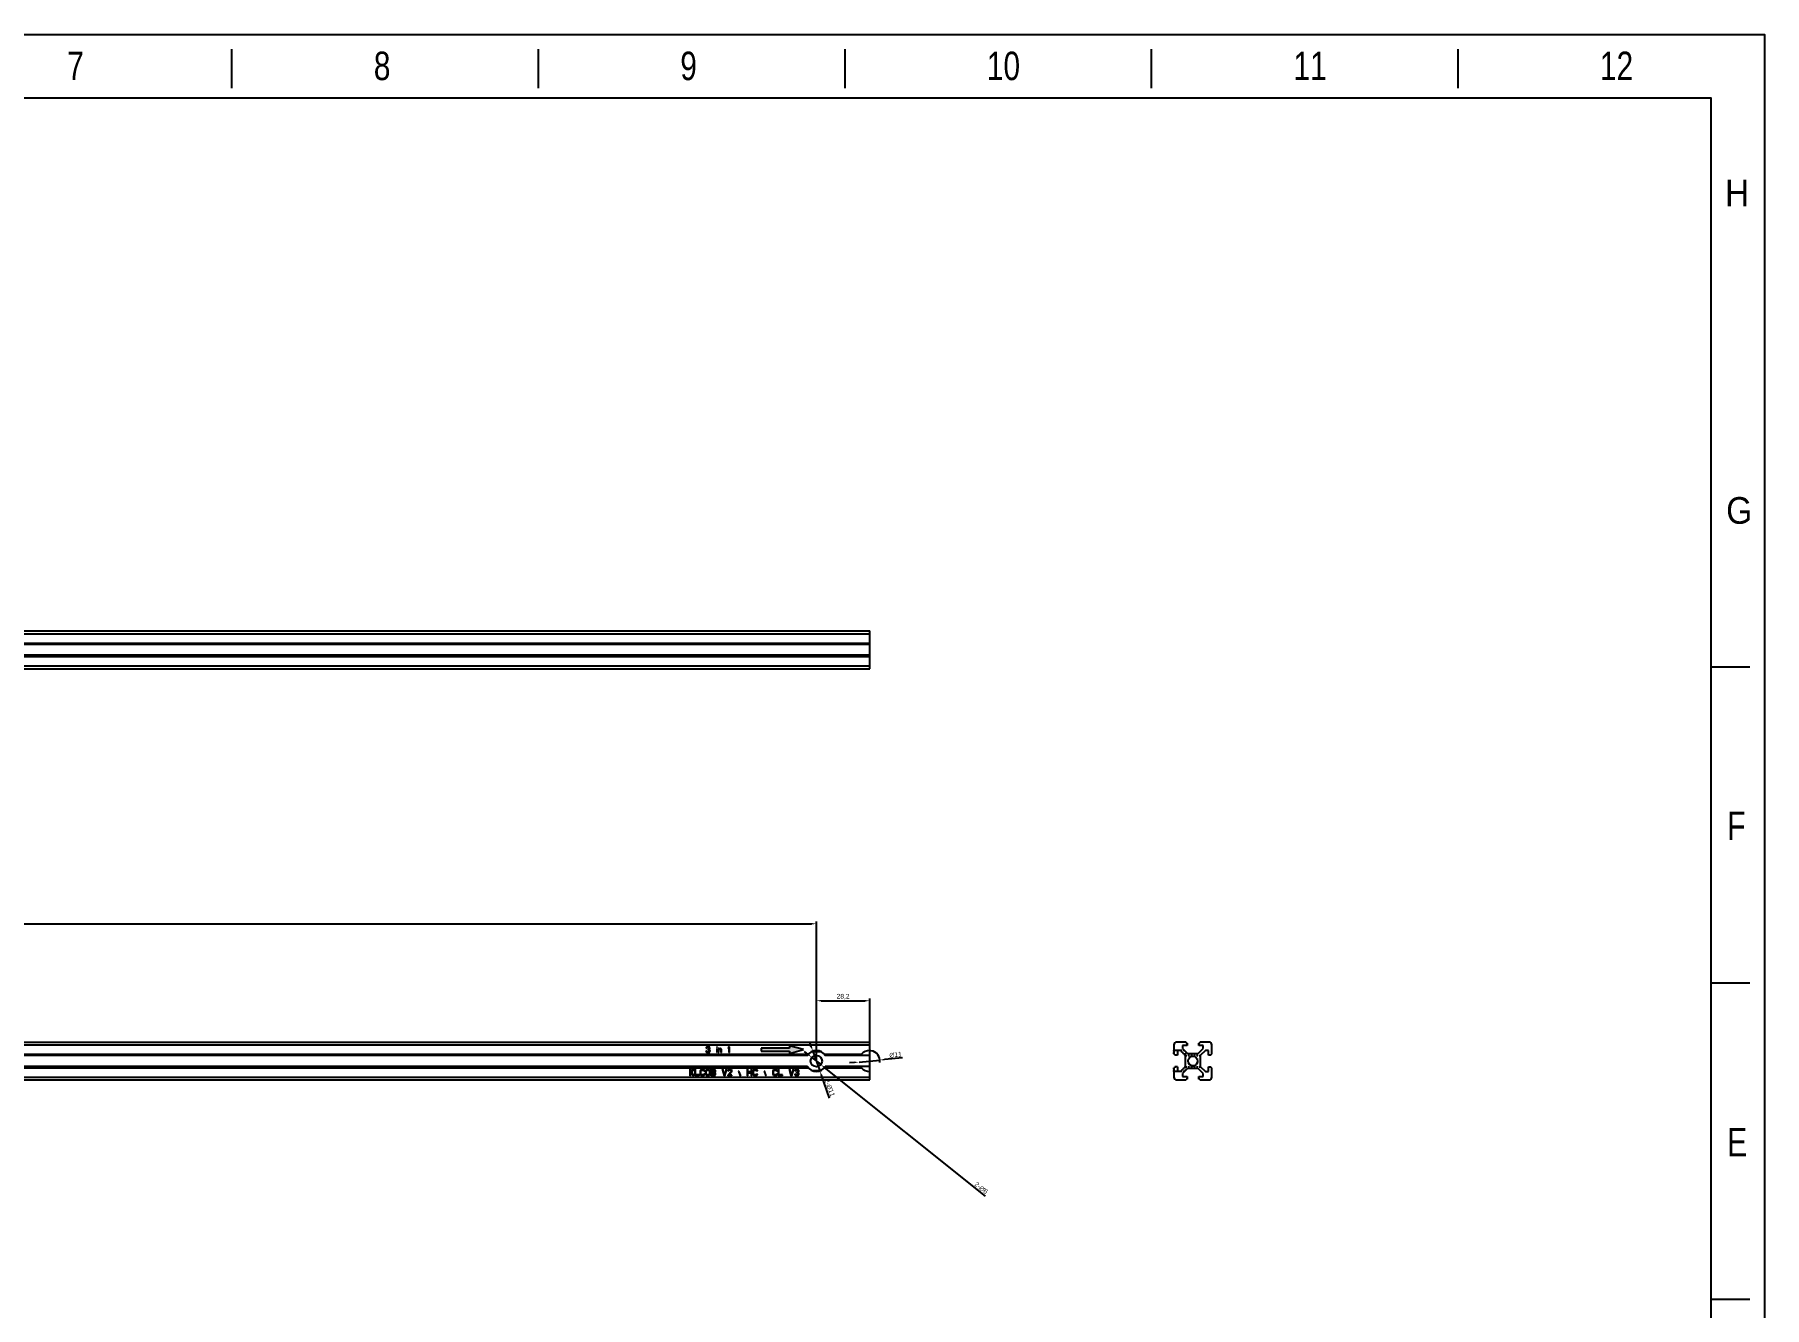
# Model space of a CAD drawing. Header units: millimetres. Extents: x 1927 to 14264, y 1863 to 5555.
# Drawn here: x 7986 to 8898, y 2527 to 3198 of the extents above; entities that cross this region are included whole.
import ezdxf

# ---------------------------------------------------------------- set-up
doc = ezdxf.new("R2010")
doc.units = ezdxf.units.MM
doc.linetypes.add('HIDDEN', pattern=[0.2, 0.1, -0.1])
doc.layers.add('02___PRT_ALL_AXES', color=7, linetype='Continuous')
doc.layers.add('DEFAULT_2', color=8, linetype='HIDDEN')
doc.styles.add('CKSTANDARD', font='arial.ttf')
doc.styles.add('Roamns', font='romans.shx')
doc.styles.get("Standard").update_dxf_attribs({"font": 'arial.ttf'})
doc.dimstyles.new('ISO-25', dxfattribs={"dimtxt": 2.5, "dimasz": 2.5, "dimexe": 1.25, "dimexo": 0.625, "dimtad": 1, "dimtxsty": 'Standard', "dimcen": 2.5, "dimadec": 0, "dimazin": 0, "dimtfac": 1, "dimtmove": 0, "dimatfit": 3, "dimfxl": 1, "dimarcsym": 0})

# ---------------------------------------------------------------- blocks, each defined once
blk = doc.blocks.new('standard template')
for p, q in [((22104, 30728), (22104, 30325)), ((25276, 30728), (25276, 30325)), ((28448, 30728), (28448, 30325)), ((31619, 30728), (31619, 30325)), ((34791, 30728), (34791, 30325)), ((37812, 24334), (37409, 24334)), ((37812, 21062), (37409, 21062)), ((37812, 17790), (37409, 17790))]:
    blk.add_line(p, q)
blk.add_lwpolyline([(37963, 4700), (-97, 4700), (-97, 30879), (37963, 30879)], close=True)
at = {"color": 7}
blk.add_lwpolyline([(456, 6674), (456, 5964), (456, 5254), (456, 30226), (37409, 30226), (37409, 5254)], dxfattribs=at)
at = {"style": 'CKSTANDARD'}
for s, height, width, p in [('7', 295, 0.75, (20403, 30408)), ('8', 295, 0.75, (23575, 30408)), ('9', 295, 0.75, (26746, 30408)), ('10', 294.8, 0.75, (29918, 30408)), ('11', 294.8, 0.75, (33090, 30408)), ('12', 294.8, 0.75, (36261, 30408)), ('H', 276, 0.9, (37555, 29102)), ('G', 276, 0.9, (37567, 25817)), ('F', 295, 0.75, (37578, 22543)), ('E', 295, 0.75, (37578, 19270))]:
    blk.add_text(s, height=height, dxfattribs=dict(at, width=width)).set_placement(p)
at = {"style": 'Roamns'}
for tag, p in [('PAGE_NAME', (27466, 7594)), ('PROJECT_NAME', (27466, 6884)), ('DRAWN_NAME', (27466, 6174)), ('VERSION', (34241, 6174)), ('SELECT_DATA', (27466, 5464)), ('PAGE_NUMBER', (34241, 5464))]:
    blk.add_attdef(tag, p, '', height=285, dxfattribs=at)
blk = doc.blocks.new('*D400')
at = {"color": 0, "lineweight": -2, "transparency": 16777216}
for p, q in [((7447.86, 2657.14), (7447.86, 2730.18)), ((7450.36, 2728.93), (8395.86, 2728.93)), ((8398.36, 2657.14), (8398.36, 2730.18))]:
    blk.add_line(p, q, dxfattribs=at)
at = {"color": 0, "transparency": 16777216}
for points in [[(7450.36, 2729.34), (7450.36, 2728.51), (7447.86, 2728.93)], [(8395.86, 2729.34), (8395.86, 2728.51), (8398.36, 2728.93)]]:
    blk.add_solid(points, dxfattribs=at)
at = {"layer": 'Defpoints', "color": 0, "transparency": 16777216}
for p in [(8398.36, 2728.93), (7447.86, 2656.52), (8398.36, 2656.52)]:
    blk.add_point(p, dxfattribs=at)
at = {"color": 0, "lineweight": 5, "transparency": 16777216, "insert": (7923.11, 2731.05), "char_height": 2.5, "attachment_point": 5}
blk.add_mtext('950,5', dxfattribs=at)
blk = doc.blocks.new('*D401')
at = {"color": 0, "lineweight": -2, "transparency": 16777216}
for p, q in [((8398.36, 2657.14), (8398.36, 2689.57)), ((8400.86, 2688.32), (8424.06, 2688.32)), ((8426.56, 2657.14), (8426.56, 2689.57))]:
    blk.add_line(p, q, dxfattribs=at)
at = {"color": 0, "transparency": 16777216}
for points in [[(8400.86, 2688.74), (8400.86, 2687.9), (8398.36, 2688.32)], [(8424.06, 2688.74), (8424.06, 2687.9), (8426.56, 2688.32)]]:
    blk.add_solid(points, dxfattribs=at)
at = {"layer": 'Defpoints', "color": 0, "transparency": 16777216}
for p in [(8426.56, 2688.32), (8398.36, 2656.52), (8426.56, 2656.52)]:
    blk.add_point(p, dxfattribs=at)
at = {"color": 0, "lineweight": 5, "transparency": 16777216, "insert": (8412.46, 2690.45), "char_height": 2.5, "attachment_point": 5}
blk.add_mtext('28,2', dxfattribs=at)
blk = doc.blocks.new('*D402')
at = {"color": 0, "lineweight": -2, "transparency": 16777216}
for p, q in [((8394.06, 2659.95), (8392.11, 2661.52)), ((8396.01, 2658.39), (8400.7, 2654.65)), ((8487.49, 2585.26), (8402.65, 2653.09))]:
    blk.add_line(p, q, dxfattribs=at)
at = {"color": 0, "transparency": 16777216}
for points in [[(8394.32, 2660.28), (8393.8, 2659.63), (8396.01, 2658.39)], [(8402.91, 2653.41), (8402.39, 2652.76), (8400.7, 2654.65)]]:
    blk.add_solid(points, dxfattribs=at)
at = {"layer": 'Defpoints', "color": 0, "transparency": 16777216}
for p in [(8396.01, 2658.39), (8400.7, 2654.65)]:
    blk.add_point(p, dxfattribs=at)
at = {"color": 0, "lineweight": 5, "transparency": 16777216, "insert": (8485.3, 2589.53), "char_height": 2.5, "attachment_point": 5, "rotation": 321.35949}
blk.add_mtext('2-∅6', dxfattribs=at)
blk = doc.blocks.new('*D403')
at = {"color": 0, "lineweight": -2, "transparency": 16777216}
for p, q in [((8395.68, 2664.06), (8394.84, 2666.41)), ((8396.51, 2661.7), (8400.2, 2651.34)), ((8405.29, 2637), (8401.03, 2648.98))]:
    blk.add_line(p, q, dxfattribs=at)
at = {"color": 0, "transparency": 16777216}
for points in [[(8396.07, 2664.2), (8395.29, 2663.92), (8396.51, 2661.7)], [(8401.42, 2649.12), (8400.64, 2648.84), (8400.2, 2651.34)]]:
    blk.add_solid(points, dxfattribs=at)
at = {"layer": 'Defpoints', "color": 0, "transparency": 16777216}
for p in [(8396.51, 2661.7), (8400.2, 2651.34)]:
    blk.add_point(p, dxfattribs=at)
at = {"color": 0, "lineweight": 5, "transparency": 16777216, "insert": (8405.43, 2642.47), "char_height": 2.5, "attachment_point": 5, "rotation": 289.54869}
blk.add_mtext('2-∅11', dxfattribs=at)
blk = doc.blocks.new('*D406')
at = {"color": 0, "lineweight": -2, "transparency": 16777216}
for p, q in [((8418.39, 2655.76), (8415.9, 2655.52)), ((8420.88, 2656), (8431.83, 2657.04)), ((8443.84, 2658.19), (8434.32, 2657.28))]:
    blk.add_line(p, q, dxfattribs=at)
blk.add_arc((8426.36, 2656.52), 5.5, 352.44536, 81.40517, dxfattribs=at)
at = {"color": 0, "transparency": 16777216}
for points in [[(8418.35, 2656.17), (8418.43, 2655.34), (8420.88, 2656)], [(8434.28, 2657.7), (8434.36, 2656.87), (8431.83, 2657.04)]]:
    blk.add_solid(points, dxfattribs=at)
at = {"layer": 'Defpoints', "color": 0, "transparency": 16777216}
for p in [(8420.88, 2656), (8431.83, 2657.04)]:
    blk.add_point(p, dxfattribs=at)
at = {"color": 0, "lineweight": 5, "transparency": 16777216, "insert": (8440.14, 2659.82), "char_height": 2.5, "attachment_point": 5, "rotation": 5.46713}
blk.add_mtext('∅11', dxfattribs=at)
blk = doc.blocks.new('r6yut')
at = {"color": 30, "linetype": 'Continuous', "true_color": 0xf26722}
for p, q in [((7162.03, 3340.93), (7162.03, 3336.03)), ((7168.43, 3342.43), (7163.53, 3342.43)), ((7166.53, 3340.63), (7166.53, 3338.99)), ((7168.93, 3340.63), (7166.53, 3340.63)), ((7168.43, 3342.43), (7168.43, 3341.93)), ((7168.43, 3341.93), (7168.93, 3341.93)), ((7168.93, 3341.93), (7168.93, 3340.63)), ((7175.13, 3340.63), (7175.13, 3341.93)), ((7175.13, 3341.93), (7175.63, 3341.93)), ((7177.53, 3340.63), (7175.13, 3340.63)), ((7175.63, 3341.93), (7175.63, 3342.43)), ((7180.53, 3342.43), (7175.63, 3342.43)), ((7177.53, 3338.99), (7177.53, 3340.63)), ((7182.03, 3336.03), (7182.03, 3340.93)), ((7165.47, 3337.93), (7162.03, 3337.93)), ((7168.13, 3335.27), (7165.47, 3337.93)), ((7166.53, 3338.99), (7169.19, 3336.33)), ((7168.13, 3329.59), (7168.13, 3335.27)), ((7169.19, 3336.33), (7174.87, 3336.33)), ((7174.87, 3336.33), (7177.53, 3338.99)), ((7178.59, 3337.93), (7175.93, 3335.27)), ((7175.93, 3335.27), (7175.93, 3329.59)), ((7180.23, 3337.93), (7178.59, 3337.93)), ((7180.23, 3335.53), (7180.23, 3337.93)), ((7181.53, 3335.53), (7180.23, 3335.53)), ((7182.03, 3336.03), (7181.53, 3336.03)), ((7181.53, 3336.03), (7181.53, 3335.53)), ((7162.03, 3328.83), (7162.03, 3323.93)), ((7165.47, 3326.93), (7162.03, 3326.93)), ((7163.53, 3322.43), (7168.43, 3322.43)), ((7165.47, 3326.93), (7168.13, 3329.59)), ((7169.19, 3328.53), (7166.53, 3325.87)), ((7166.53, 3325.87), (7166.53, 3324.23)), ((7166.53, 3324.23), (7168.93, 3324.23)), ((7168.93, 3322.93), (7168.43, 3322.93)), ((7168.43, 3322.93), (7168.43, 3322.43)), ((7168.93, 3324.23), (7168.93, 3322.93)), ((7174.87, 3328.53), (7169.19, 3328.53)), ((7177.53, 3325.87), (7174.87, 3328.53)), ((7175.13, 3324.23), (7177.53, 3324.23)), ((7175.13, 3322.93), (7175.13, 3324.23)), ((7175.63, 3322.93), (7175.13, 3322.93)), ((7175.63, 3322.43), (7175.63, 3322.93)), ((7175.63, 3322.43), (7180.53, 3322.43)), ((7175.93, 3329.59), (7178.59, 3326.93)), ((7177.53, 3324.23), (7177.53, 3325.87)), ((7178.59, 3326.93), (7180.23, 3326.93)), ((7180.23, 3329.33), (7181.53, 3329.33)), ((7180.23, 3326.93), (7180.23, 3329.33)), ((7181.53, 3329.33), (7181.53, 3328.83)), ((7181.53, 3328.83), (7182.03, 3328.83)), ((7182.03, 3323.93), (7182.03, 3328.83))]:
    blk.add_line(p, q, dxfattribs=at)
blk.add_circle((7172.03, 3332.43), 2.5, dxfattribs=at)
for centre, start, end in [((7163.53, 3340.93), 90, 180), ((7180.53, 3340.93), 0, 90), ((7163.53, 3323.93), 180, 270), ((7180.53, 3323.93), 270, 0)]:
    blk.add_arc(centre, 1.5, start, end, dxfattribs=at)
at = {"layer": '02___PRT_ALL_AXES', "color": 30, "linetype": 'HIDDEN', "true_color": 0xf26722}
for p, q in [((7162.03, 3336.03), (7162.03, 3337.93)), ((7163.83, 3337.93), (7162.03, 3337.93)), ((7165.47, 3337.93), (7168.13, 3335.27)), ((7167.59, 3337.93), (7165.47, 3337.93)), ((7167.59, 3337.93), (7168.13, 3337.39)), ((7168.13, 3327.47), (7168.13, 3337.39)), ((7168.13, 3335.43), (7176.09, 3335.43)), ((7176.09, 3335.43), (7175.93, 3335.27)), ((7175.93, 3335.27), (7175.93, 3329.59)), ((7162.03, 3326.93), (7162.03, 3328.83)), ((7163.83, 3326.93), (7162.03, 3326.93)), ((7163.83, 3326.93), (7163.83, 3326.93)), ((7168.13, 3329.59), (7165.47, 3326.93)), ((7167.59, 3326.93), (7165.47, 3326.93)), ((7168.13, 3327.47), (7167.59, 3326.93)), ((7168.13, 3329.43), (7176.09, 3329.43)), ((7175.93, 3329.59), (7176.09, 3329.43))]:
    blk.add_line(p, q, dxfattribs=at)
at = {"layer": '02___PRT_ALL_AXES', "color": 30, "linetype": 'Continuous', "true_color": 0xf26722}
for p, q in [((7162.53, 3336.03), (7162.03, 3336.03)), ((7162.53, 3336.03), (7162.53, 3335.53)), ((7163.83, 3335.53), (7162.53, 3335.53)), ((7163.83, 3337.93), (7163.83, 3335.53)), ((7162.53, 3328.83), (7162.03, 3328.83)), ((7162.53, 3329.33), (7162.53, 3328.83)), ((7163.83, 3329.33), (7162.53, 3329.33)), ((7163.83, 3329.33), (7163.83, 3326.93))]:
    blk.add_line(p, q, dxfattribs=at)
at = {"layer": '02___PRT_ALL_AXES', "color": 30, "linetype": 'HIDDEN', "true_color": 0xf26722}
blk.add_circle((7172.03, 3332.43), 2.5, dxfattribs=at)
at = {"layer": 'DEFAULT_2', "color": 30, "linetype": 'HIDDEN', "true_color": 0xf26722}
for p, q in [((7162.03, 3340.38), (7162.13, 3340.38)), ((7162.03, 3339.93), (7162.23, 3339.93)), ((7162.03, 3339.87), (7162.23, 3339.87)), ((7162.03, 3339.74), (7162.23, 3339.74)), ((7162.03, 3339.61), (7162.23, 3339.61)), ((7162.03, 3339.55), (7162.23, 3339.55)), ((7162.03, 3339.48), (7162.23, 3339.48)), ((7162.03, 3339.42), (7162.23, 3339.42)), ((7162.03, 3339.23), (7162.23, 3339.23)), ((7162.03, 3339.18), (7162.13, 3339.18)), ((7162.13, 3336.48), (7162.13, 3340.38)), ((7162.23, 3336.93), (7162.23, 3339.93)), ((7162.03, 3339.1), (7162.23, 3339.1)), ((7162.03, 3338.97), (7162.23, 3338.97)), ((7162.03, 3338.91), (7162.23, 3338.91)), ((7162.03, 3338.85), (7162.23, 3338.85)), ((7162.03, 3338.78), (7162.23, 3338.78)), ((7162.03, 3338.72), (7162.23, 3338.72)), ((7162.03, 3338.65), (7162.23, 3338.65)), ((7162.03, 3338.59), (7162.23, 3338.59)), ((7162.03, 3338.53), (7162.23, 3338.53)), ((7162.03, 3338.46), (7162.23, 3338.46)), ((7162.03, 3338.43), (7162.13, 3338.43)), ((7162.03, 3338.4), (7162.23, 3338.4)), ((7162.03, 3338.34), (7162.23, 3338.34)), ((7162.03, 3338.27), (7162.23, 3338.27)), ((7162.03, 3338.14), (7162.23, 3338.14)), ((7163.83, 3337.93), (7162.03, 3337.93)), ((7162.03, 3337.89), (7162.23, 3337.89)), ((7162.03, 3337.68), (7162.13, 3337.68)), ((7162.03, 3337.63), (7162.23, 3337.63)), ((7162.03, 3337.51), (7162.23, 3337.51)), ((7162.03, 3337.44), (7162.23, 3337.44)), ((7162.03, 3337.38), (7162.23, 3337.38)), ((7162.03, 3337.31), (7162.23, 3337.31)), ((7162.03, 3337.25), (7162.23, 3337.25)), ((7162.03, 3337.12), (7162.23, 3337.12)), ((7162.03, 3337), (7162.23, 3337)), ((7162.03, 3336.93), (7162.23, 3336.93)), ((7162.03, 3336.48), (7162.13, 3336.48)), ((7163.83, 3337.93), (7163.83, 3335.53)), ((7162.03, 3328.13), (7162.13, 3328.13)), ((7162.03, 3328.06), (7162.13, 3328.06)), ((7162.03, 3327.91), (7162.13, 3327.91)), ((7162.03, 3327.83), (7162.13, 3327.83)), ((7162.03, 3327.76), (7162.13, 3327.76)), ((7162.03, 3327.68), (7162.13, 3327.68)), ((7162.03, 3327.61), (7162.13, 3327.61)), ((7162.03, 3327.54), (7162.13, 3327.54)), ((7162.03, 3327.46), (7162.13, 3327.46)), ((7162.03, 3327.31), (7162.13, 3327.31)), ((7162.03, 3327.24), (7162.13, 3327.24)), ((7162.03, 3327.16), (7162.13, 3327.16)), ((7162.03, 3327.09), (7162.13, 3327.09)), ((7162.03, 3327.01), (7162.13, 3327.01)), ((7162.03, 3326.94), (7162.13, 3326.94)), ((7163.83, 3326.93), (7162.03, 3326.93)), ((7162.03, 3326.87), (7162.13, 3326.87)), ((7162.03, 3326.79), (7162.13, 3326.79)), ((7162.03, 3326.72), (7162.13, 3326.72)), ((7162.03, 3326.64), (7162.13, 3326.64)), ((7162.03, 3326.57), (7162.13, 3326.57)), ((7162.03, 3326.49), (7162.13, 3326.49)), ((7162.03, 3326.42), (7162.13, 3326.42)), ((7162.03, 3326.34), (7162.13, 3326.34)), ((7162.03, 3326.27), (7162.13, 3326.27)), ((7162.03, 3326.2), (7162.13, 3326.2)), ((7162.03, 3326.12), (7162.13, 3326.12)), ((7162.03, 3326.05), (7162.13, 3326.05)), ((7162.03, 3325.97), (7162.13, 3325.97)), ((7162.03, 3325.82), (7162.13, 3325.82)), ((7162.03, 3325.75), (7162.13, 3325.75)), ((7162.03, 3325.52), (7162.13, 3325.52)), ((7162.03, 3325.45), (7162.13, 3325.45)), ((7162.03, 3325.3), (7162.13, 3325.3)), ((7162.03, 3325.23), (7162.13, 3325.23)), ((7162.03, 3325.15), (7162.13, 3325.15)), ((7162.03, 3325.08), (7162.13, 3325.08)), ((7162.03, 3325), (7162.13, 3325)), ((7162.03, 3324.93), (7162.13, 3324.93)), ((7162.03, 3324.85), (7162.13, 3324.85)), ((7162.03, 3324.71), (7162.13, 3324.71)), ((7162.03, 3324.63), (7162.13, 3324.63)), ((7162.13, 3324.63), (7162.13, 3328.13)), ((7163.83, 3329.33), (7163.83, 3326.93))]:
    blk.add_line(p, q, dxfattribs=at)
blk = doc.blocks.new('tyfjg')
at = {"color": 30, "linetype": 'Continuous', "true_color": 0xf26722}
for p, q in [((6005.13, 3408.49), (7001.63, 3408.49)), ((6005.13, 3406.99), (7001.63, 3406.99)), ((7001.63, 3388.49), (7001.63, 3408.49)), ((6005.13, 3402.09), (7001.63, 3402.09)), ((6005.13, 3401.59), (7001.63, 3401.59)), ((7001.63, 3401.33), (6005.13, 3401.33)), ((7001.63, 3395.66), (6005.13, 3395.66)), ((6005.13, 3395.39), (7001.63, 3395.39)), ((6005.13, 3394.89), (7001.63, 3394.89)), ((6005.13, 3389.99), (7001.63, 3389.99)), ((6005.13, 3388.49), (7001.63, 3388.49))]:
    blk.add_line(p, q, dxfattribs=at)
blk = doc.blocks.new('ryfhgjmb')
at = {"lineweight": 5, "true_color": 0xf26722}
h = blk.add_hatch(color=30, dxfattribs=at)
h.dxf.hatch_style = 1
h.paths.add_polyline_path([(6917, 3339.74), (6916.75, 3339.87), (6916.32, 3339.93), (6916.19, 3339.93), (6915.75, 3339.87), (6915.5, 3339.74), (6915.25, 3339.48), (6915.19, 3339.23), (6915.5, 3339.23), (6915.63, 3339.42), (6915.82, 3339.55), (6916.13, 3339.61), (6916.38, 3339.61), (6916.69, 3339.55), (6916.88, 3339.42), (6917, 3339.23), (6917, 3339.1), (6916.88, 3338.85), (6916.75, 3338.72), (6916.38, 3338.59), (6916.13, 3338.59), (6916.13, 3338.34), (6916.38, 3338.34), (6916.75, 3338.27), (6916.94, 3338.14), (6917.07, 3337.89), (6917.07, 3337.63), (6917, 3337.51), (6916.88, 3337.38), (6916.75, 3337.31), (6916.44, 3337.25), (6916.07, 3337.25), (6915.75, 3337.31), (6915.63, 3337.38), (6915.5, 3337.51), (6915.44, 3337.63), (6915.13, 3337.63), (6915.19, 3337.44), (6915.32, 3337.25), (6915.5, 3337.12), (6915.75, 3337), (6916, 3336.93), (6916.5, 3336.93), (6916.75, 3337), (6917, 3337.12), (6917.19, 3337.25), (6917.32, 3337.44), (6917.38, 3337.63), (6917.38, 3337.89), (6917.32, 3338.14), (6917.19, 3338.34), (6916.88, 3338.46), (6917.13, 3338.65), (6917.25, 3338.85), (6917.32, 3339.1), (6917.32, 3339.23), (6917.25, 3339.48)])
h.paths.add_polyline_path([(6921.19, 3339.93), (6920.88, 3339.93), (6920.88, 3339.61), (6921.19, 3339.61)])
h.paths.add_polyline_path([(6921.19, 3338.97), (6920.88, 3338.97), (6920.88, 3336.93), (6921.19, 3336.93)])
h.paths.add_polyline_path([(6922.13, 3338.53), (6922.32, 3338.65), (6922.57, 3338.72), (6922.82, 3338.65), (6922.94, 3338.59), (6923.07, 3338.46), (6923.13, 3338.14), (6923.13, 3336.93), (6923.44, 3336.93), (6923.44, 3338.14), (6923.38, 3338.46), (6923.32, 3338.65), (6923.19, 3338.78), (6923, 3338.91), (6922.82, 3338.97), (6922.57, 3338.97), (6922.32, 3338.91), (6922.13, 3338.78), (6922, 3338.65), (6922, 3338.97), (6921.69, 3338.97), (6921.69, 3336.93), (6922, 3336.93), (6922, 3338.4)])
h.paths.add_polyline_path([(6927.69, 3339.93), (6927.32, 3339.93), (6926.94, 3339.48), (6926.94, 3338.97), (6927.32, 3339.42), (6927.32, 3336.93), (6927.69, 3336.93)])
h = blk.add_hatch(color=30, dxfattribs=at)
h.dxf.hatch_style = 1
h.paths.add_polyline_path([(6944.35, 3339.18), (6944.35, 3337.68), (6959.35, 3337.68), (6959.35, 3336.48), (6966.63, 3338.43), (6959.35, 3340.38), (6959.35, 3339.18)])
h = blk.add_hatch(color=30, dxfattribs=at)
h.dxf.hatch_style = 1
h.paths.add_polyline_path([(6907.43, 3326.34), (6908.36, 3324.63), (6908.86, 3324.63), (6907.74, 3326.72), (6908.86, 3328.13), (6908.36, 3328.13), (6907, 3326.42), (6907, 3328.13), (6906.63, 3328.13), (6906.63, 3324.63), (6907, 3324.63), (6907, 3325.82)])
h.paths.add_polyline_path([(6909.73, 3328.13), (6909.36, 3328.13), (6909.36, 3324.63), (6911.59, 3324.63), (6911.59, 3325.08), (6909.73, 3325.08)])
h.paths.add_polyline_path([(6912.45, 3326.94), (6912.52, 3327.24), (6912.64, 3327.46), (6912.83, 3327.61), (6913.07, 3327.68), (6913.63, 3327.68), (6913.88, 3327.61), (6914.07, 3327.46), (6914.13, 3327.24), (6914.5, 3327.24), (6914.44, 3327.61), (6914.19, 3327.91), (6913.94, 3328.06), (6913.63, 3328.13), (6913.07, 3328.13), (6912.76, 3328.06), (6912.52, 3327.91), (6912.27, 3327.61), (6912.14, 3327.31), (6912.08, 3326.94), (6912.08, 3325.82), (6912.14, 3325.45), (6912.27, 3325.15), (6912.52, 3324.85), (6912.76, 3324.71), (6913.07, 3324.63), (6913.63, 3324.63), (6913.94, 3324.71), (6914.19, 3324.85), (6914.44, 3325.15), (6914.5, 3325.52), (6914.13, 3325.52), (6914.07, 3325.3), (6913.88, 3325.15), (6913.63, 3325.08), (6913.07, 3325.08), (6912.83, 3325.15), (6912.64, 3325.3), (6912.52, 3325.52), (6912.45, 3325.82)])
h.paths.add_polyline_path([(6917.47, 3326.94), (6917.41, 3327.31), (6917.29, 3327.61), (6917.04, 3327.91), (6916.79, 3328.06), (6916.48, 3328.13), (6915.99, 3328.13), (6915.68, 3328.06), (6915.43, 3327.91), (6915.18, 3327.61), (6915.06, 3327.31), (6915, 3326.94), (6915, 3325.82), (6915.06, 3325.45), (6915.18, 3325.15), (6915.43, 3324.85), (6915.68, 3324.71), (6915.99, 3324.63), (6916.48, 3324.63), (6916.79, 3324.71), (6917.04, 3324.85), (6917.29, 3325.15), (6917.41, 3325.45), (6917.47, 3325.82)])
h.paths.add_polyline_path([(6915.37, 3326.94), (6915.43, 3327.24), (6915.55, 3327.46), (6915.74, 3327.61), (6915.99, 3327.68), (6916.48, 3327.68), (6916.73, 3327.61), (6916.92, 3327.46), (6917.04, 3327.24), (6917.1, 3326.94), (6917.1, 3325.82), (6917.04, 3325.52), (6916.92, 3325.3), (6916.73, 3325.15), (6916.48, 3325.08), (6915.99, 3325.08), (6915.74, 3325.15), (6915.55, 3325.3), (6915.43, 3325.52), (6915.37, 3325.82)], flags=16)
h.paths.add_polyline_path([(6920.02, 3326.49), (6920.2, 3326.79), (6920.26, 3327.01), (6920.26, 3327.31), (6920.2, 3327.54), (6920.02, 3327.83), (6919.77, 3328.06), (6919.46, 3328.13), (6917.97, 3328.13), (6917.97, 3324.63), (6919.46, 3324.63), (6919.77, 3324.71), (6920.02, 3324.93), (6920.2, 3325.23), (6920.26, 3325.45), (6920.26, 3325.82), (6920.2, 3326.05), (6920.02, 3326.34), (6919.89, 3326.42)])
h.paths.add_polyline_path([(6918.34, 3326.64), (6918.34, 3327.68), (6919.52, 3327.68), (6919.71, 3327.61), (6919.83, 3327.46), (6919.89, 3327.24), (6919.89, 3327.09), (6919.83, 3326.87), (6919.71, 3326.72), (6919.52, 3326.64)], flags=16)
h.paths.add_polyline_path([(6918.34, 3326.2), (6919.52, 3326.2), (6919.71, 3326.12), (6919.83, 3325.97), (6919.89, 3325.75), (6919.89, 3325.52), (6919.83, 3325.3), (6919.71, 3325.15), (6919.52, 3325.08), (6918.34, 3325.08)], flags=16)
h.paths.add_polyline_path([(6926.21, 3328.13), (6925.84, 3328.13), (6924.97, 3325.08), (6924.11, 3328.13), (6923.73, 3328.13), (6924.73, 3324.63), (6925.22, 3324.63)])
h.paths.add_polyline_path([(6927.39, 3327.68), (6927.7, 3327.76), (6927.95, 3327.76), (6928.26, 3327.68), (6928.44, 3327.54), (6928.57, 3327.31), (6928.57, 3327.16), (6928.44, 3326.87), (6926.71, 3325), (6926.71, 3324.63), (6928.94, 3324.63), (6928.94, 3325), (6927.21, 3325), (6928.75, 3326.64), (6928.88, 3326.87), (6928.94, 3327.16), (6928.94, 3327.31), (6928.88, 3327.61), (6928.63, 3327.91), (6928.38, 3328.06), (6928.01, 3328.13), (6927.76, 3328.13), (6927.33, 3328.06), (6927.08, 3327.91), (6926.83, 3327.61), (6926.77, 3327.31), (6927.08, 3327.31), (6927.21, 3327.54)])
h.paths.add_polyline_path([(6932.6, 3327.01), (6932.41, 3327.01), (6933.34, 3324.63), (6933.53, 3324.63)])
h.paths.add_polyline_path([(6940.53, 3327.46), (6940.72, 3327.61), (6940.96, 3327.68), (6941.52, 3327.68), (6941.77, 3327.61), (6941.96, 3327.46), (6942.02, 3327.24), (6942.39, 3327.24), (6942.33, 3327.61), (6942.08, 3327.91), (6941.83, 3328.06), (6941.52, 3328.13), (6940.96, 3328.13), (6940.65, 3328.06), (6940.41, 3327.91), (6940.16, 3327.61), (6940.03, 3327.31), (6939.97, 3326.94), (6939.97, 3325.82), (6940.03, 3325.45), (6940.16, 3325.15), (6940.41, 3324.85), (6940.65, 3324.71), (6940.96, 3324.63), (6941.52, 3324.63), (6941.83, 3324.71), (6942.08, 3324.85), (6942.33, 3325.15), (6942.39, 3325.52), (6942.02, 3325.52), (6941.96, 3325.3), (6941.77, 3325.15), (6941.52, 3325.08), (6940.96, 3325.08), (6940.72, 3325.15), (6940.53, 3325.3), (6940.41, 3325.52), (6940.34, 3325.82), (6940.34, 3326.94), (6940.41, 3327.24)])
h.paths.add_polyline_path([(6939.48, 3328.13), (6939.11, 3328.13), (6939.11, 3326.72), (6937.37, 3326.72), (6937.37, 3328.13), (6937, 3328.13), (6937, 3324.63), (6937.37, 3324.63), (6937.37, 3326.27), (6939.11, 3326.27), (6939.11, 3324.63), (6939.48, 3324.63)])
h.paths.add_polyline_path([(6946.05, 3327.01), (6945.86, 3327.01), (6946.79, 3324.63), (6946.98, 3324.63)])
h.paths.add_polyline_path([(6953.73, 3328.13), (6953.36, 3328.13), (6953.36, 3324.63), (6955.59, 3324.63), (6955.59, 3325.08), (6953.73, 3325.08)])
h.paths.add_polyline_path([(6952.55, 3327.91), (6952.31, 3328.06), (6952, 3328.13), (6951.44, 3328.13), (6951.13, 3328.06), (6950.88, 3327.91), (6950.63, 3327.61), (6950.51, 3327.31), (6950.45, 3326.94), (6950.45, 3325.82), (6950.51, 3325.45), (6950.63, 3325.15), (6950.88, 3324.85), (6951.13, 3324.71), (6951.44, 3324.63), (6952, 3324.63), (6952.31, 3324.71), (6952.55, 3324.85), (6952.8, 3325.15), (6952.86, 3325.52), (6952.49, 3325.52), (6952.43, 3325.3), (6952.24, 3325.15), (6952, 3325.08), (6951.44, 3325.08), (6951.19, 3325.15), (6951.01, 3325.3), (6950.88, 3325.52), (6950.82, 3325.82), (6950.82, 3326.94), (6950.88, 3327.24), (6951.01, 3327.46), (6951.19, 3327.61), (6951.44, 3327.68), (6952, 3327.68), (6952.24, 3327.61), (6952.43, 3327.46), (6952.49, 3327.24), (6952.86, 3327.24), (6952.8, 3327.61)])
h.paths.add_polyline_path([(6963.9, 3327.91), (6963.65, 3328.06), (6963.21, 3328.13), (6963.09, 3328.13), (6962.66, 3328.06), (6962.41, 3327.91), (6962.16, 3327.61), (6962.1, 3327.31), (6962.41, 3327.31), (6962.53, 3327.54), (6962.72, 3327.68), (6963.03, 3327.76), (6963.28, 3327.76), (6963.59, 3327.68), (6963.77, 3327.54), (6963.9, 3327.31), (6963.9, 3327.16), (6963.77, 3326.87), (6963.65, 3326.72), (6963.28, 3326.57), (6963.03, 3326.57), (6963.03, 3326.27), (6963.28, 3326.27), (6963.65, 3326.2), (6963.83, 3326.05), (6963.96, 3325.75), (6963.96, 3325.45), (6963.9, 3325.3), (6963.77, 3325.15), (6963.65, 3325.08), (6963.34, 3325), (6962.97, 3325), (6962.66, 3325.08), (6962.53, 3325.15), (6962.41, 3325.3), (6962.35, 3325.45), (6962.04, 3325.45), (6962.1, 3325.23), (6962.22, 3325), (6962.41, 3324.85), (6962.66, 3324.71), (6962.91, 3324.63), (6963.4, 3324.63), (6963.65, 3324.71), (6963.9, 3324.85), (6964.08, 3325), (6964.21, 3325.23), (6964.27, 3325.45), (6964.27, 3325.75), (6964.21, 3326.05), (6964.08, 3326.27), (6963.77, 3326.42), (6964.02, 3326.64), (6964.14, 3326.87), (6964.21, 3327.16), (6964.21, 3327.31), (6964.14, 3327.61)])
h.paths.add_polyline_path([(6961.54, 3328.13), (6961.17, 3328.13), (6960.3, 3325.08), (6959.43, 3328.13), (6959.06, 3328.13), (6960.05, 3324.63), (6960.55, 3324.63)])
at = {"color": 30, "linetype": 'Continuous', "true_color": 0xf26722}
for p, q in [((6005.13, 3342.43), (7001.63, 3342.43)), ((6005.13, 3340.93), (7001.63, 3340.93)), ((6915.25, 3339.48), (6915.19, 3339.23)), ((6915.19, 3339.23), (6915.5, 3339.23)), ((6915.5, 3339.74), (6915.25, 3339.48)), ((6915.75, 3339.87), (6915.5, 3339.74)), ((6915.5, 3339.23), (6915.63, 3339.42)), ((6915.63, 3339.42), (6915.82, 3339.55)), ((6916.19, 3339.93), (6915.75, 3339.87)), ((6915.82, 3339.55), (6916.13, 3339.61)), ((6916.13, 3339.61), (6916.38, 3339.61)), ((6916.32, 3339.93), (6916.19, 3339.93)), ((6916.75, 3339.87), (6916.32, 3339.93)), ((6916.38, 3339.61), (6916.69, 3339.55)), ((6916.69, 3339.55), (6916.88, 3339.42)), ((6917, 3339.74), (6916.75, 3339.87)), ((6916.88, 3339.42), (6917, 3339.23)), ((6917.25, 3339.48), (6917, 3339.74)), ((6917, 3339.23), (6917, 3339.1)), ((6917.32, 3339.23), (6917.25, 3339.48)), ((6917.32, 3339.1), (6917.32, 3339.23)), ((6921.19, 3339.93), (6920.88, 3339.93)), ((6920.88, 3339.93), (6920.88, 3339.61)), ((6920.88, 3339.61), (6921.19, 3339.61)), ((6921.19, 3339.61), (6921.19, 3339.93)), ((6927.32, 3339.93), (6926.94, 3339.48)), ((6926.94, 3339.48), (6926.94, 3338.97)), ((6926.94, 3338.97), (6927.32, 3339.42)), ((6927.69, 3339.93), (6927.32, 3339.93)), ((6927.32, 3339.42), (6927.32, 3336.93)), ((6927.69, 3336.93), (6927.69, 3339.93)), ((6959.35, 3339.18), (6944.35, 3339.18)), ((6944.35, 3339.18), (6944.35, 3337.68)), ((6966.63, 3338.43), (6959.35, 3340.38)), ((6959.35, 3340.38), (6959.35, 3339.18)), ((7001.63, 3322.43), (7001.63, 3342.43)), ((6058.09, 3336.03), (6969.27, 3336.03)), ((6058.47, 3335.53), (6968.88, 3335.53)), ((6915.44, 3337.63), (6915.13, 3337.63)), ((6915.13, 3337.63), (6915.19, 3337.44)), ((6915.19, 3337.44), (6915.32, 3337.25)), ((6915.32, 3337.25), (6915.5, 3337.12)), ((6915.5, 3337.51), (6915.44, 3337.63)), ((6915.63, 3337.38), (6915.5, 3337.51)), ((6915.5, 3337.12), (6915.75, 3337)), ((6915.75, 3337.31), (6915.63, 3337.38)), ((6916.07, 3337.25), (6915.75, 3337.31)), ((6915.75, 3337), (6916, 3336.93)), ((6916, 3336.93), (6916.5, 3336.93)), ((6916.44, 3337.25), (6916.07, 3337.25)), ((6916.38, 3338.59), (6916.13, 3338.59)), ((6916.13, 3338.59), (6916.13, 3338.34)), ((6916.13, 3338.34), (6916.38, 3338.34)), ((6916.75, 3338.72), (6916.38, 3338.59)), ((6916.38, 3338.34), (6916.75, 3338.27)), ((6916.75, 3337.31), (6916.44, 3337.25)), ((6916.5, 3336.93), (6916.75, 3337)), ((6916.88, 3338.85), (6916.75, 3338.72)), ((6916.75, 3338.27), (6916.94, 3338.14)), ((6916.88, 3337.38), (6916.75, 3337.31)), ((6916.75, 3337), (6917, 3337.12)), ((6917, 3339.1), (6916.88, 3338.85)), ((6916.88, 3338.46), (6917.13, 3338.65)), ((6917.19, 3338.34), (6916.88, 3338.46)), ((6917, 3337.51), (6916.88, 3337.38)), ((6916.94, 3338.14), (6917.07, 3337.89)), ((6917.07, 3337.63), (6917, 3337.51)), ((6917, 3337.12), (6917.19, 3337.25)), ((6917.07, 3337.89), (6917.07, 3337.63)), ((6917.13, 3338.65), (6917.25, 3338.85)), ((6917.32, 3338.14), (6917.19, 3338.34)), ((6917.19, 3337.25), (6917.32, 3337.44)), ((6917.25, 3338.85), (6917.32, 3339.1)), ((6917.38, 3337.89), (6917.32, 3338.14)), ((6917.32, 3337.44), (6917.38, 3337.63)), ((6917.38, 3337.63), (6917.38, 3337.89)), ((6921.19, 3338.97), (6920.88, 3338.97)), ((6920.88, 3338.97), (6920.88, 3336.93)), ((6920.88, 3336.93), (6921.19, 3336.93)), ((6921.19, 3336.93), (6921.19, 3338.97)), ((6922, 3338.97), (6921.69, 3338.97)), ((6921.69, 3338.97), (6921.69, 3336.93)), ((6921.69, 3336.93), (6922, 3336.93)), ((6922, 3338.65), (6922, 3338.97)), ((6922.13, 3338.78), (6922, 3338.65)), ((6922, 3338.4), (6922.13, 3338.53)), ((6922, 3336.93), (6922, 3338.4)), ((6922.32, 3338.91), (6922.13, 3338.78)), ((6922.13, 3338.53), (6922.32, 3338.65)), ((6922.57, 3338.97), (6922.32, 3338.91)), ((6922.32, 3338.65), (6922.57, 3338.72)), ((6922.82, 3338.97), (6922.57, 3338.97)), ((6922.57, 3338.72), (6922.82, 3338.65)), ((6923, 3338.91), (6922.82, 3338.97)), ((6922.82, 3338.65), (6922.94, 3338.59)), ((6922.94, 3338.59), (6923.07, 3338.46)), ((6923.19, 3338.78), (6923, 3338.91)), ((6923.07, 3338.46), (6923.13, 3338.14)), ((6923.13, 3338.14), (6923.13, 3336.93)), ((6923.13, 3336.93), (6923.44, 3336.93)), ((6923.32, 3338.65), (6923.19, 3338.78)), ((6923.38, 3338.46), (6923.32, 3338.65)), ((6923.44, 3338.14), (6923.38, 3338.46)), ((6923.44, 3336.93), (6923.44, 3338.14)), ((6927.32, 3336.93), (6927.69, 3336.93)), ((6944.35, 3337.68), (6959.35, 3337.68)), ((6959.35, 3336.48), (6966.63, 3338.43)), ((6959.35, 3337.68), (6959.35, 3336.48)), ((7001.63, 3335.27), (6978.14, 3335.27)), ((6005.13, 3323.93), (7001.63, 3323.93)), ((6005.13, 3322.43), (7001.63, 3322.43)), ((6058.09, 3328.83), (6969.27, 3328.83)), ((6058.47, 3329.33), (6968.88, 3329.33)), ((6907, 3328.13), (6906.63, 3328.13)), ((6906.63, 3328.13), (6906.63, 3324.63)), ((6906.63, 3324.63), (6907, 3324.63)), ((6908.36, 3328.13), (6907, 3326.42)), ((6907, 3326.42), (6907, 3328.13)), ((6907, 3325.82), (6907.43, 3326.34)), ((6907, 3324.63), (6907, 3325.82)), ((6907.43, 3326.34), (6908.36, 3324.63)), ((6907.74, 3326.72), (6908.86, 3328.13)), ((6908.86, 3324.63), (6907.74, 3326.72)), ((6908.86, 3328.13), (6908.36, 3328.13)), ((6908.36, 3324.63), (6908.86, 3324.63)), ((6909.73, 3328.13), (6909.36, 3328.13)), ((6909.36, 3328.13), (6909.36, 3324.63)), ((6909.36, 3324.63), (6911.59, 3324.63)), ((6909.73, 3325.08), (6909.73, 3328.13)), ((6911.59, 3325.08), (6909.73, 3325.08)), ((6911.59, 3324.63), (6911.59, 3325.08)), ((6912.14, 3327.31), (6912.08, 3326.94)), ((6912.08, 3326.94), (6912.08, 3325.82)), ((6912.08, 3325.82), (6912.14, 3325.45)), ((6912.27, 3327.61), (6912.14, 3327.31)), ((6912.14, 3325.45), (6912.27, 3325.15)), ((6912.52, 3327.91), (6912.27, 3327.61)), ((6912.27, 3325.15), (6912.52, 3324.85)), ((6912.45, 3326.94), (6912.52, 3327.24)), ((6912.45, 3325.82), (6912.45, 3326.94)), ((6912.52, 3325.52), (6912.45, 3325.82)), ((6912.76, 3328.06), (6912.52, 3327.91)), ((6912.52, 3327.24), (6912.64, 3327.46)), ((6912.64, 3325.3), (6912.52, 3325.52)), ((6912.52, 3324.85), (6912.76, 3324.71)), ((6912.64, 3327.46), (6912.83, 3327.61)), ((6912.83, 3325.15), (6912.64, 3325.3)), ((6913.07, 3328.13), (6912.76, 3328.06)), ((6912.76, 3324.71), (6913.07, 3324.63)), ((6912.83, 3327.61), (6913.07, 3327.68)), ((6913.07, 3325.08), (6912.83, 3325.15)), ((6913.63, 3328.13), (6913.07, 3328.13)), ((6913.07, 3327.68), (6913.63, 3327.68)), ((6913.63, 3325.08), (6913.07, 3325.08)), ((6913.07, 3324.63), (6913.63, 3324.63)), ((6913.94, 3328.06), (6913.63, 3328.13)), ((6913.63, 3327.68), (6913.88, 3327.61)), ((6913.88, 3325.15), (6913.63, 3325.08)), ((6913.63, 3324.63), (6913.94, 3324.71)), ((6913.88, 3327.61), (6914.07, 3327.46)), ((6914.07, 3325.3), (6913.88, 3325.15)), ((6914.19, 3327.91), (6913.94, 3328.06)), ((6913.94, 3324.71), (6914.19, 3324.85)), ((6914.07, 3327.46), (6914.13, 3327.24)), ((6914.13, 3325.52), (6914.07, 3325.3)), ((6914.13, 3327.24), (6914.5, 3327.24)), ((6914.5, 3325.52), (6914.13, 3325.52)), ((6914.44, 3327.61), (6914.19, 3327.91)), ((6914.19, 3324.85), (6914.44, 3325.15)), ((6914.5, 3327.24), (6914.44, 3327.61)), ((6914.44, 3325.15), (6914.5, 3325.52)), ((6915.06, 3327.31), (6915, 3326.94)), ((6915, 3326.94), (6915, 3325.82)), ((6915, 3325.82), (6915.06, 3325.45)), ((6915.18, 3327.61), (6915.06, 3327.31)), ((6915.06, 3325.45), (6915.18, 3325.15)), ((6915.43, 3327.91), (6915.18, 3327.61)), ((6915.18, 3325.15), (6915.43, 3324.85)), ((6915.37, 3326.94), (6915.43, 3327.24)), ((6915.37, 3325.82), (6915.37, 3326.94)), ((6915.43, 3325.52), (6915.37, 3325.82)), ((6915.68, 3328.06), (6915.43, 3327.91)), ((6915.43, 3327.24), (6915.55, 3327.46)), ((6915.55, 3325.3), (6915.43, 3325.52)), ((6915.43, 3324.85), (6915.68, 3324.71)), ((6915.55, 3327.46), (6915.74, 3327.61)), ((6915.74, 3325.15), (6915.55, 3325.3)), ((6915.99, 3328.13), (6915.68, 3328.06)), ((6915.68, 3324.71), (6915.99, 3324.63)), ((6915.74, 3327.61), (6915.99, 3327.68)), ((6915.99, 3325.08), (6915.74, 3325.15)), ((6916.48, 3328.13), (6915.99, 3328.13)), ((6915.99, 3327.68), (6916.48, 3327.68)), ((6916.48, 3325.08), (6915.99, 3325.08)), ((6915.99, 3324.63), (6916.48, 3324.63)), ((6916.79, 3328.06), (6916.48, 3328.13)), ((6916.48, 3327.68), (6916.73, 3327.61)), ((6916.73, 3325.15), (6916.48, 3325.08)), ((6916.48, 3324.63), (6916.79, 3324.71)), ((6916.73, 3327.61), (6916.92, 3327.46)), ((6916.92, 3325.3), (6916.73, 3325.15)), ((6917.04, 3327.91), (6916.79, 3328.06)), ((6916.79, 3324.71), (6917.04, 3324.85)), ((6916.92, 3327.46), (6917.04, 3327.24)), ((6917.04, 3325.52), (6916.92, 3325.3)), ((6917.29, 3327.61), (6917.04, 3327.91)), ((6917.04, 3327.24), (6917.1, 3326.94)), ((6917.1, 3325.82), (6917.04, 3325.52)), ((6917.04, 3324.85), (6917.29, 3325.15)), ((6917.1, 3326.94), (6917.1, 3325.82)), ((6917.41, 3327.31), (6917.29, 3327.61)), ((6917.29, 3325.15), (6917.41, 3325.45)), ((6917.47, 3326.94), (6917.41, 3327.31)), ((6917.41, 3325.45), (6917.47, 3325.82)), ((6917.47, 3325.82), (6917.47, 3326.94)), ((6919.46, 3328.13), (6917.97, 3328.13)), ((6917.97, 3328.13), (6917.97, 3324.63)), ((6917.97, 3324.63), (6919.46, 3324.63)), ((6918.34, 3327.68), (6919.52, 3327.68)), ((6918.34, 3326.64), (6918.34, 3327.68)), ((6919.52, 3326.64), (6918.34, 3326.64)), ((6918.34, 3326.2), (6919.52, 3326.2)), ((6918.34, 3325.08), (6918.34, 3326.2)), ((6919.52, 3325.08), (6918.34, 3325.08)), ((6919.77, 3328.06), (6919.46, 3328.13)), ((6919.46, 3324.63), (6919.77, 3324.71)), ((6919.52, 3327.68), (6919.71, 3327.61)), ((6919.71, 3326.72), (6919.52, 3326.64)), ((6919.52, 3326.2), (6919.71, 3326.12)), ((6919.71, 3325.15), (6919.52, 3325.08)), ((6919.71, 3327.61), (6919.83, 3327.46)), ((6919.83, 3326.87), (6919.71, 3326.72)), ((6919.71, 3326.12), (6919.83, 3325.97)), ((6919.83, 3325.3), (6919.71, 3325.15)), ((6920.02, 3327.83), (6919.77, 3328.06)), ((6919.77, 3324.71), (6920.02, 3324.93)), ((6919.83, 3327.46), (6919.89, 3327.24)), ((6919.89, 3327.09), (6919.83, 3326.87)), ((6919.83, 3325.97), (6919.89, 3325.75)), ((6919.89, 3325.52), (6919.83, 3325.3)), ((6919.89, 3327.24), (6919.89, 3327.09)), ((6919.89, 3326.42), (6920.02, 3326.49)), ((6920.02, 3326.34), (6919.89, 3326.42)), ((6919.89, 3325.75), (6919.89, 3325.52)), ((6920.2, 3327.54), (6920.02, 3327.83)), ((6920.02, 3326.49), (6920.2, 3326.79)), ((6920.2, 3326.05), (6920.02, 3326.34)), ((6920.02, 3324.93), (6920.2, 3325.23)), ((6920.26, 3327.31), (6920.2, 3327.54)), ((6920.2, 3326.79), (6920.26, 3327.01)), ((6920.26, 3325.82), (6920.2, 3326.05)), ((6920.2, 3325.23), (6920.26, 3325.45)), ((6920.26, 3327.01), (6920.26, 3327.31)), ((6920.26, 3325.45), (6920.26, 3325.82)), ((6924.11, 3328.13), (6923.73, 3328.13)), ((6923.73, 3328.13), (6924.73, 3324.63)), ((6924.97, 3325.08), (6924.11, 3328.13)), ((6924.73, 3324.63), (6925.22, 3324.63)), ((6925.84, 3328.13), (6924.97, 3325.08)), ((6925.22, 3324.63), (6926.21, 3328.13)), ((6926.21, 3328.13), (6925.84, 3328.13)), ((6928.44, 3326.87), (6926.71, 3325)), ((6926.71, 3325), (6926.71, 3324.63)), ((6926.71, 3324.63), (6928.94, 3324.63)), ((6926.83, 3327.61), (6926.77, 3327.31)), ((6926.77, 3327.31), (6927.08, 3327.31)), ((6927.08, 3327.91), (6926.83, 3327.61)), ((6927.33, 3328.06), (6927.08, 3327.91)), ((6927.08, 3327.31), (6927.21, 3327.54)), ((6927.21, 3327.54), (6927.39, 3327.68)), ((6927.21, 3325), (6928.75, 3326.64)), ((6928.94, 3325), (6927.21, 3325)), ((6927.76, 3328.13), (6927.33, 3328.06)), ((6927.39, 3327.68), (6927.7, 3327.76)), ((6927.7, 3327.76), (6927.95, 3327.76)), ((6928.01, 3328.13), (6927.76, 3328.13)), ((6927.95, 3327.76), (6928.26, 3327.68)), ((6928.38, 3328.06), (6928.01, 3328.13)), ((6928.26, 3327.68), (6928.44, 3327.54)), ((6928.63, 3327.91), (6928.38, 3328.06)), ((6928.44, 3327.54), (6928.57, 3327.31)), ((6928.57, 3327.16), (6928.44, 3326.87)), ((6928.57, 3327.31), (6928.57, 3327.16)), ((6928.88, 3327.61), (6928.63, 3327.91)), ((6928.75, 3326.64), (6928.88, 3326.87)), ((6928.94, 3327.31), (6928.88, 3327.61)), ((6928.88, 3326.87), (6928.94, 3327.16)), ((6928.94, 3327.16), (6928.94, 3327.31)), ((6928.94, 3324.63), (6928.94, 3325)), ((6932.6, 3327.01), (6932.41, 3327.01)), ((6932.41, 3327.01), (6933.34, 3324.63)), ((6933.53, 3324.63), (6932.6, 3327.01)), ((6933.34, 3324.63), (6933.53, 3324.63)), ((6937.37, 3328.13), (6937, 3328.13)), ((6937, 3328.13), (6937, 3324.63)), ((6937, 3324.63), (6937.37, 3324.63)), ((6937.37, 3326.72), (6937.37, 3328.13)), ((6939.11, 3326.72), (6937.37, 3326.72)), ((6937.37, 3326.27), (6939.11, 3326.27)), ((6937.37, 3324.63), (6937.37, 3326.27)), ((6939.48, 3328.13), (6939.11, 3328.13)), ((6939.11, 3328.13), (6939.11, 3326.72)), ((6939.11, 3326.27), (6939.11, 3324.63)), ((6939.11, 3324.63), (6939.48, 3324.63)), ((6939.48, 3324.63), (6939.48, 3328.13)), ((6940.03, 3327.31), (6939.97, 3326.94)), ((6939.97, 3326.94), (6939.97, 3325.82)), ((6939.97, 3325.82), (6940.03, 3325.45)), ((6940.16, 3327.61), (6940.03, 3327.31)), ((6940.03, 3325.45), (6940.16, 3325.15)), ((6940.41, 3327.91), (6940.16, 3327.61)), ((6940.16, 3325.15), (6940.41, 3324.85)), ((6940.34, 3326.94), (6940.41, 3327.24)), ((6940.34, 3325.82), (6940.34, 3326.94)), ((6940.41, 3325.52), (6940.34, 3325.82)), ((6940.65, 3328.06), (6940.41, 3327.91)), ((6940.41, 3327.24), (6940.53, 3327.46)), ((6940.53, 3325.3), (6940.41, 3325.52)), ((6940.41, 3324.85), (6940.65, 3324.71)), ((6940.53, 3327.46), (6940.72, 3327.61)), ((6940.72, 3325.15), (6940.53, 3325.3)), ((6940.96, 3328.13), (6940.65, 3328.06)), ((6940.65, 3324.71), (6940.96, 3324.63)), ((6940.72, 3327.61), (6940.96, 3327.68)), ((6940.96, 3325.08), (6940.72, 3325.15)), ((6941.52, 3328.13), (6940.96, 3328.13)), ((6940.96, 3327.68), (6941.52, 3327.68)), ((6941.52, 3325.08), (6940.96, 3325.08)), ((6940.96, 3324.63), (6941.52, 3324.63)), ((6941.83, 3328.06), (6941.52, 3328.13)), ((6941.52, 3327.68), (6941.77, 3327.61)), ((6941.77, 3325.15), (6941.52, 3325.08)), ((6941.52, 3324.63), (6941.83, 3324.71)), ((6941.77, 3327.61), (6941.96, 3327.46)), ((6941.96, 3325.3), (6941.77, 3325.15)), ((6942.08, 3327.91), (6941.83, 3328.06)), ((6941.83, 3324.71), (6942.08, 3324.85)), ((6941.96, 3327.46), (6942.02, 3327.24)), ((6942.02, 3325.52), (6941.96, 3325.3)), ((6942.02, 3327.24), (6942.39, 3327.24)), ((6942.39, 3325.52), (6942.02, 3325.52)), ((6942.33, 3327.61), (6942.08, 3327.91)), ((6942.08, 3324.85), (6942.33, 3325.15)), ((6942.39, 3327.24), (6942.33, 3327.61)), ((6942.33, 3325.15), (6942.39, 3325.52)), ((6946.05, 3327.01), (6945.86, 3327.01)), ((6945.86, 3327.01), (6946.79, 3324.63)), ((6946.98, 3324.63), (6946.05, 3327.01)), ((6946.79, 3324.63), (6946.98, 3324.63)), ((6950.51, 3327.31), (6950.45, 3326.94)), ((6950.45, 3326.94), (6950.45, 3325.82)), ((6950.45, 3325.82), (6950.51, 3325.45)), ((6950.63, 3327.61), (6950.51, 3327.31)), ((6950.51, 3325.45), (6950.63, 3325.15)), ((6950.88, 3327.91), (6950.63, 3327.61)), ((6950.63, 3325.15), (6950.88, 3324.85)), ((6950.82, 3326.94), (6950.88, 3327.24)), ((6950.82, 3325.82), (6950.82, 3326.94)), ((6950.88, 3325.52), (6950.82, 3325.82)), ((6951.13, 3328.06), (6950.88, 3327.91)), ((6950.88, 3327.24), (6951.01, 3327.46)), ((6951.01, 3325.3), (6950.88, 3325.52)), ((6950.88, 3324.85), (6951.13, 3324.71)), ((6951.01, 3327.46), (6951.19, 3327.61)), ((6951.19, 3325.15), (6951.01, 3325.3)), ((6951.44, 3328.13), (6951.13, 3328.06)), ((6951.13, 3324.71), (6951.44, 3324.63)), ((6951.19, 3327.61), (6951.44, 3327.68)), ((6951.44, 3325.08), (6951.19, 3325.15)), ((6952, 3328.13), (6951.44, 3328.13)), ((6951.44, 3327.68), (6952, 3327.68)), ((6952, 3325.08), (6951.44, 3325.08)), ((6951.44, 3324.63), (6952, 3324.63)), ((6952.31, 3328.06), (6952, 3328.13)), ((6952, 3327.68), (6952.24, 3327.61)), ((6952.24, 3325.15), (6952, 3325.08)), ((6952, 3324.63), (6952.31, 3324.71)), ((6952.24, 3327.61), (6952.43, 3327.46)), ((6952.43, 3325.3), (6952.24, 3325.15)), ((6952.55, 3327.91), (6952.31, 3328.06)), ((6952.31, 3324.71), (6952.55, 3324.85)), ((6952.43, 3327.46), (6952.49, 3327.24)), ((6952.49, 3325.52), (6952.43, 3325.3)), ((6952.49, 3327.24), (6952.86, 3327.24)), ((6952.86, 3325.52), (6952.49, 3325.52)), ((6952.8, 3327.61), (6952.55, 3327.91)), ((6952.55, 3324.85), (6952.8, 3325.15)), ((6952.86, 3327.24), (6952.8, 3327.61)), ((6952.8, 3325.15), (6952.86, 3325.52)), ((6953.73, 3328.13), (6953.36, 3328.13)), ((6953.36, 3328.13), (6953.36, 3324.63)), ((6953.36, 3324.63), (6955.59, 3324.63)), ((6953.73, 3325.08), (6953.73, 3328.13)), ((6955.59, 3325.08), (6953.73, 3325.08)), ((6955.59, 3324.63), (6955.59, 3325.08)), ((6959.43, 3328.13), (6959.06, 3328.13)), ((6959.06, 3328.13), (6960.05, 3324.63)), ((6960.3, 3325.08), (6959.43, 3328.13)), ((6960.05, 3324.63), (6960.55, 3324.63)), ((6961.17, 3328.13), (6960.3, 3325.08)), ((6960.55, 3324.63), (6961.54, 3328.13)), ((6961.54, 3328.13), (6961.17, 3328.13)), ((6962.35, 3325.45), (6962.04, 3325.45)), ((6962.04, 3325.45), (6962.1, 3325.23)), ((6962.16, 3327.61), (6962.1, 3327.31)), ((6962.1, 3327.31), (6962.41, 3327.31)), ((6962.1, 3325.23), (6962.22, 3325)), ((6962.41, 3327.91), (6962.16, 3327.61)), ((6962.22, 3325), (6962.41, 3324.85)), ((6962.41, 3325.3), (6962.35, 3325.45)), ((6962.66, 3328.06), (6962.41, 3327.91)), ((6962.41, 3327.31), (6962.53, 3327.54)), ((6962.53, 3325.15), (6962.41, 3325.3)), ((6962.41, 3324.85), (6962.66, 3324.71)), ((6962.53, 3327.54), (6962.72, 3327.68)), ((6962.66, 3325.08), (6962.53, 3325.15)), ((6963.09, 3328.13), (6962.66, 3328.06)), ((6962.97, 3325), (6962.66, 3325.08)), ((6962.66, 3324.71), (6962.91, 3324.63)), ((6962.72, 3327.68), (6963.03, 3327.76)), ((6962.91, 3324.63), (6963.4, 3324.63)), ((6963.34, 3325), (6962.97, 3325)), ((6963.03, 3327.76), (6963.28, 3327.76)), ((6963.28, 3326.57), (6963.03, 3326.57)), ((6963.03, 3326.57), (6963.03, 3326.27)), ((6963.03, 3326.27), (6963.28, 3326.27)), ((6963.21, 3328.13), (6963.09, 3328.13)), ((6963.65, 3328.06), (6963.21, 3328.13)), ((6963.28, 3327.76), (6963.59, 3327.68)), ((6963.65, 3326.72), (6963.28, 3326.57)), ((6963.28, 3326.27), (6963.65, 3326.2)), ((6963.65, 3325.08), (6963.34, 3325)), ((6963.4, 3324.63), (6963.65, 3324.71)), ((6963.59, 3327.68), (6963.77, 3327.54)), ((6963.9, 3327.91), (6963.65, 3328.06)), ((6963.77, 3326.87), (6963.65, 3326.72)), ((6963.65, 3326.2), (6963.83, 3326.05)), ((6963.77, 3325.15), (6963.65, 3325.08)), ((6963.65, 3324.71), (6963.9, 3324.85)), ((6963.77, 3327.54), (6963.9, 3327.31)), ((6963.9, 3327.16), (6963.77, 3326.87)), ((6963.77, 3326.42), (6964.02, 3326.64)), ((6964.08, 3326.27), (6963.77, 3326.42)), ((6963.9, 3325.3), (6963.77, 3325.15)), ((6963.83, 3326.05), (6963.96, 3325.75)), ((6964.14, 3327.61), (6963.9, 3327.91)), ((6963.9, 3327.31), (6963.9, 3327.16)), ((6963.96, 3325.45), (6963.9, 3325.3)), ((6963.9, 3324.85), (6964.08, 3325)), ((6963.96, 3325.75), (6963.96, 3325.45)), ((6964.02, 3326.64), (6964.14, 3326.87)), ((6964.21, 3326.05), (6964.08, 3326.27)), ((6964.08, 3325), (6964.21, 3325.23)), ((6964.21, 3327.31), (6964.14, 3327.61)), ((6964.14, 3326.87), (6964.21, 3327.16)), ((6964.21, 3327.16), (6964.21, 3327.31)), ((6964.27, 3325.75), (6964.21, 3326.05)), ((6964.21, 3325.23), (6964.27, 3325.45)), ((6964.27, 3325.45), (6964.27, 3325.75)), ((7001.63, 3329.59), (6978.14, 3329.59))]:
    blk.add_line(p, q, dxfattribs=at)
for start, end in [(87.91606, 139.11481), (220.88519, 272.08394)]:
    blk.add_arc((7001.43, 3332.43), 5.5, start, end, dxfattribs=at)
at = {"layer": '02___PRT_ALL_AXES', "color": 30, "linetype": 'Continuous', "true_color": 0xf26722}
for p, q in [((6968.72, 3335.27), (6027.64, 3335.27)), ((6971.06, 3337.39), (6975.79, 3337.39)), ((6977.59, 3336.03), (6997.27, 3336.03)), ((6977.97, 3335.53), (6996.88, 3335.53)), ((6968.72, 3329.59), (6027.64, 3329.59)), ((6971.06, 3327.47), (6975.79, 3327.47)), ((6977.59, 3328.83), (6997.27, 3328.83)), ((6977.97, 3329.33), (6996.88, 3329.33))]:
    blk.add_line(p, q, dxfattribs=at)
blk.add_circle((6973.43, 3332.43), 3, dxfattribs=at)
for centre, start, end in [((6973.43, 3332.43), 31.08062, 148.91938), ((7001.43, 3332.43), 139.11481, 145.69235), ((6973.43, 3332.43), 211.08062, 328.91938), ((7001.43, 3332.43), 214.30765, 220.88519)]:
    blk.add_arc(centre, 5.5, start, end, dxfattribs=at)

msp = doc.modelspace()

# ---------------------------------------------------------------- block references
at = {"transparency": 33554595, "xscale": 0.05097615323888361, "yscale": 0.05097615323888361, "zscale": 0.05097615323888361}
msp.add_blockref('standard template', (6963.19304, 1623.87999), dxfattribs=at)
for name, p in [('tyfjg', (1424.92709, -525.06103)), ('ryfhgjmb', (1424.92709, -675.91128)), ('r6yut', (1424.92709, -675.91128))]:
    msp.add_blockref(name, p)

# ---------------------------------------------------------------- dimensions: what is measured, and where the dimension line sits
at = {"lineweight": 5}
for base, p1, p2, picture, middle in [((8398.35508, 2728.92705), (7447.85508, 2656.51995), (8398.35508, 2656.51995), '*D400', (7923.10508, 2728.92705)), ((8426.55508, 2688.321), (8398.35508, 2656.51995), (8426.55508, 2656.51995), '*D401', (8412.45508, 2688.321))]:
    dim = msp.add_linear_dim(base=base, p1=p1, p2=p2, dimstyle='ISO-25', dxfattribs=at)
    dim.commit()
    dim.dimension.update_dxf_attribs({"geometry": picture, "text_midpoint": middle, "dimtype": 160})
dim = msp.add_diameter_dim_2p(p1=(8396.51474, 2661.70291), p2=(8400.19543, 2651.33698), text='2-<>', dimstyle='ISO-25', dxfattribs=at)
dim.commit()
dim.dimension.update_dxf_attribs({"geometry": '*D403', "text_midpoint": (8405.43488, 2642.4726)})
dim = msp.add_diameter_dim_2p(p1=(8396.01185, 2658.39324), p2=(8400.69832, 2654.64665), text='2-<>', dimstyle='ISO-25', dxfattribs=at)
dim.commit()
dim.dimension.update_dxf_attribs({"geometry": '*D402', "text_midpoint": (8484.07291, 2587.99302), "dimtype": 163})
dim = msp.add_diameter_dim_2p(p1=(8420.8801, 2655.99594), p2=(8431.83006, 2657.04396), dimstyle='ISO-25', dxfattribs=at)
dim.commit()
dim.dimension.update_dxf_attribs({"geometry": '*D406', "text_midpoint": (8440.1377, 2659.81944)})

doc.saveas('drawing.dxf')
